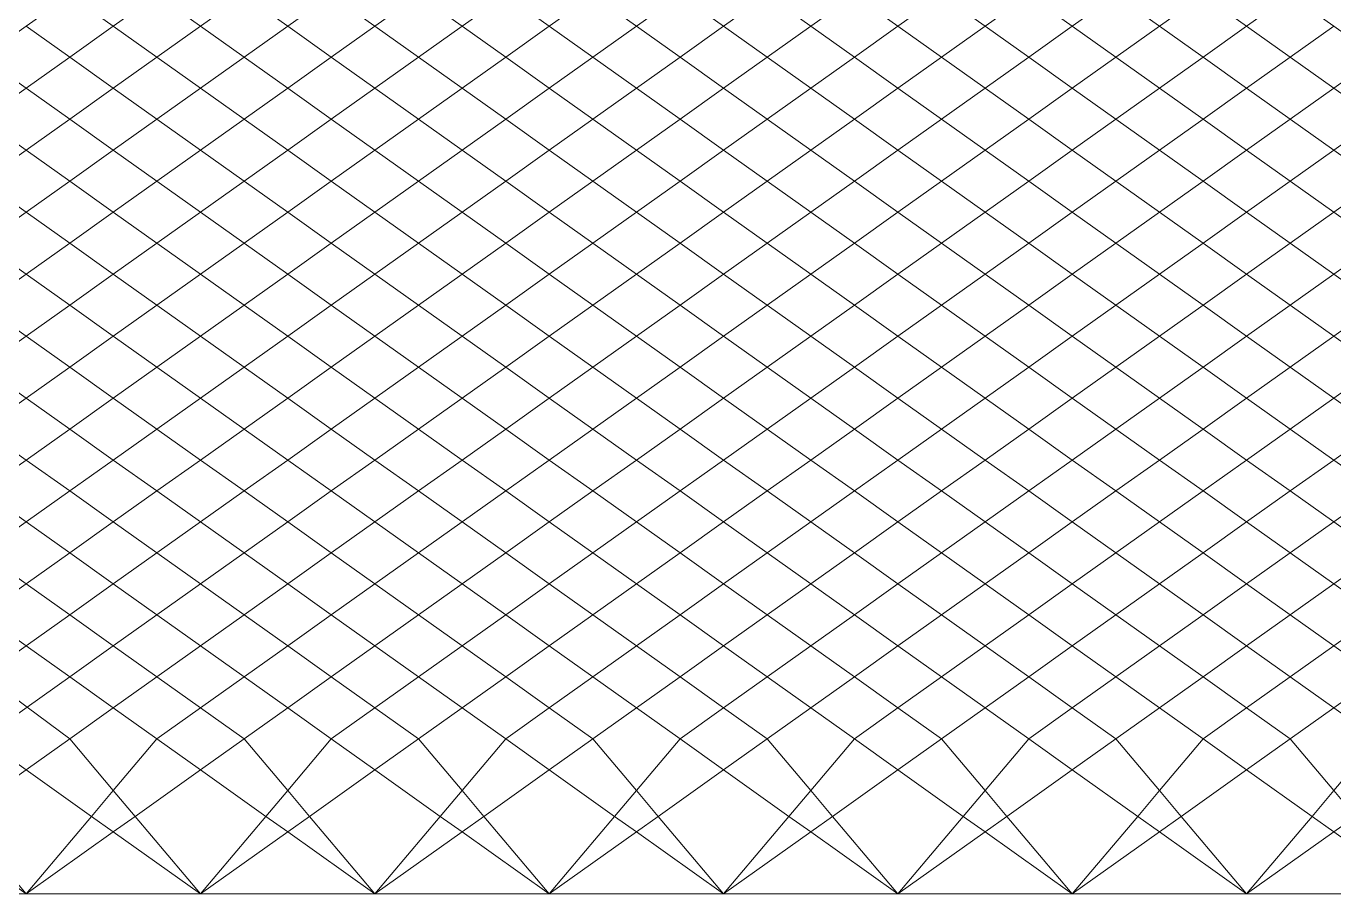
# Model space of a CAD drawing. Header units: millimetres. Extents: x 0 to 143, y 0 to 59.
# Drawn here: x 98.24 to 121.27, y 0 to 15.28 of the extents above; entities that cross this region are included whole.
import ezdxf

# ---------------------------------------------------------------- set-up
doc = ezdxf.new("R2010")
doc.units = ezdxf.units.MM
doc.layers.add('Основания', color=130, linetype='Continuous', lineweight=20)

msp = doc.modelspace()

# ---------------------------------------------------------------- linework, layer by layer
at = {"layer": 'Основания', "linetype": 'Continuous', "ltscale": 250}
for points in [[(99.008, 15.829), (98.24, 15.283), (99.008, 14.737), (99.775, 15.283)], [(100.543, 15.829), (99.775, 15.283), (100.543, 14.737), (101.31, 15.283)], [(102.078, 15.829), (101.31, 15.283), (102.078, 14.737), (102.845, 15.283)], [(103.613, 15.829), (102.845, 15.283), (103.613, 14.737), (104.38, 15.283)], [(105.148, 15.829), (104.38, 15.283), (105.148, 14.737), (105.915, 15.283)], [(106.683, 15.829), (105.915, 15.283), (106.683, 14.737), (107.45, 15.283)], [(108.218, 15.829), (107.45, 15.283), (108.218, 14.737), (108.985, 15.283)], [(109.753, 15.829), (108.985, 15.283), (109.753, 14.737), (110.52, 15.283)], [(111.288, 15.829), (110.52, 15.283), (111.288, 14.737), (112.055, 15.283)], [(112.823, 15.829), (112.055, 15.283), (112.823, 14.737), (113.59, 15.283)], [(114.358, 15.829), (113.59, 15.283), (114.358, 14.737), (115.125, 15.283)], [(115.893, 15.829), (115.125, 15.283), (115.893, 14.737), (116.66, 15.283)], [(117.428, 15.829), (116.66, 15.283), (117.428, 14.737), (118.195, 15.283)], [(118.963, 15.829), (118.195, 15.283), (118.963, 14.737), (119.73, 15.283)], [(120.498, 15.829), (119.73, 15.283), (120.498, 14.737), (121.265, 15.283)], [(98.24, 15.283), (97.473, 14.737), (98.24, 14.191), (99.008, 14.737)], [(99.775, 15.283), (99.008, 14.737), (99.775, 14.191), (100.543, 14.737)], [(101.31, 15.283), (100.543, 14.737), (101.31, 14.191), (102.078, 14.737)], [(102.845, 15.283), (102.078, 14.737), (102.845, 14.191), (103.613, 14.737)], [(104.38, 15.283), (103.613, 14.737), (104.38, 14.191), (105.148, 14.737)], [(105.915, 15.283), (105.148, 14.737), (105.915, 14.191), (106.683, 14.737)], [(107.45, 15.283), (106.683, 14.737), (107.45, 14.191), (108.218, 14.737)], [(108.985, 15.283), (108.218, 14.737), (108.985, 14.191), (109.753, 14.737)], [(110.52, 15.283), (109.753, 14.737), (110.52, 14.191), (111.288, 14.737)], [(112.055, 15.283), (111.288, 14.737), (112.055, 14.191), (112.823, 14.737)], [(113.59, 15.283), (112.823, 14.737), (113.59, 14.191), (114.358, 14.737)], [(115.125, 15.283), (114.358, 14.737), (115.125, 14.191), (115.893, 14.737)], [(116.66, 15.283), (115.893, 14.737), (116.66, 14.191), (117.428, 14.737)], [(118.195, 15.283), (117.428, 14.737), (118.195, 14.191), (118.963, 14.737)], [(119.73, 15.283), (118.963, 14.737), (119.73, 14.191), (120.498, 14.737)], [(121.265, 15.283), (120.498, 14.737), (121.265, 14.191), (122.033, 14.737)], [(99.008, 14.737), (98.24, 14.191), (99.008, 13.645), (99.775, 14.191)], [(100.543, 14.737), (99.775, 14.191), (100.543, 13.645), (101.31, 14.191)], [(102.078, 14.737), (101.31, 14.191), (102.078, 13.645), (102.845, 14.191)], [(103.613, 14.737), (102.845, 14.191), (103.613, 13.645), (104.38, 14.191)], [(105.148, 14.737), (104.38, 14.191), (105.148, 13.645), (105.915, 14.191)], [(106.683, 14.737), (105.915, 14.191), (106.683, 13.645), (107.45, 14.191)], [(108.218, 14.737), (107.45, 14.191), (108.218, 13.645), (108.985, 14.191)], [(109.753, 14.737), (108.985, 14.191), (109.753, 13.645), (110.52, 14.191)], [(111.288, 14.737), (110.52, 14.191), (111.288, 13.645), (112.055, 14.191)], [(112.823, 14.737), (112.055, 14.191), (112.823, 13.645), (113.59, 14.191)], [(114.358, 14.737), (113.59, 14.191), (114.358, 13.645), (115.125, 14.191)], [(115.893, 14.737), (115.125, 14.191), (115.893, 13.645), (116.66, 14.191)], [(117.428, 14.737), (116.66, 14.191), (117.428, 13.645), (118.195, 14.191)], [(118.963, 14.737), (118.195, 14.191), (118.963, 13.645), (119.73, 14.191)], [(120.498, 14.737), (119.73, 14.191), (120.498, 13.645), (121.265, 14.191)], [(98.24, 14.191), (97.473, 13.645), (98.24, 13.1), (99.008, 13.645)], [(99.775, 14.191), (99.008, 13.645), (99.775, 13.1), (100.543, 13.645)], [(101.31, 14.191), (100.543, 13.645), (101.31, 13.1), (102.078, 13.645)], [(102.845, 14.191), (102.078, 13.645), (102.845, 13.1), (103.613, 13.645)], [(104.38, 14.191), (103.613, 13.645), (104.38, 13.1), (105.148, 13.645)], [(105.915, 14.191), (105.148, 13.645), (105.915, 13.1), (106.683, 13.645)], [(107.45, 14.191), (106.683, 13.645), (107.45, 13.1), (108.218, 13.645)], [(108.985, 14.191), (108.218, 13.645), (108.985, 13.1), (109.753, 13.645)], [(110.52, 14.191), (109.753, 13.645), (110.52, 13.1), (111.288, 13.645)], [(112.055, 14.191), (111.288, 13.645), (112.055, 13.1), (112.823, 13.645)], [(113.59, 14.191), (112.823, 13.645), (113.59, 13.1), (114.358, 13.645)], [(115.125, 14.191), (114.358, 13.645), (115.125, 13.1), (115.893, 13.645)], [(116.66, 14.191), (115.893, 13.645), (116.66, 13.1), (117.428, 13.645)], [(118.195, 14.191), (117.428, 13.645), (118.195, 13.1), (118.963, 13.645)], [(119.73, 14.191), (118.963, 13.645), (119.73, 13.1), (120.498, 13.645)], [(121.265, 14.191), (120.498, 13.645), (121.265, 13.1), (122.033, 13.645)], [(99.008, 13.645), (98.24, 13.1), (99.008, 12.554), (99.775, 13.1)], [(100.543, 13.645), (99.775, 13.1), (100.543, 12.554), (101.31, 13.1)], [(102.078, 13.645), (101.31, 13.1), (102.078, 12.554), (102.845, 13.1)], [(103.613, 13.645), (102.845, 13.1), (103.613, 12.554), (104.38, 13.1)], [(105.148, 13.645), (104.38, 13.1), (105.148, 12.554), (105.915, 13.1)], [(106.683, 13.645), (105.915, 13.1), (106.683, 12.554), (107.45, 13.1)], [(108.218, 13.645), (107.45, 13.1), (108.218, 12.554), (108.985, 13.1)], [(109.753, 13.645), (108.985, 13.1), (109.753, 12.554), (110.52, 13.1)], [(111.288, 13.645), (110.52, 13.1), (111.288, 12.554), (112.055, 13.1)], [(112.823, 13.645), (112.055, 13.1), (112.823, 12.554), (113.59, 13.1)], [(114.358, 13.645), (113.59, 13.1), (114.358, 12.554), (115.125, 13.1)], [(115.893, 13.645), (115.125, 13.1), (115.893, 12.554), (116.66, 13.1)], [(117.428, 13.645), (116.66, 13.1), (117.428, 12.554), (118.195, 13.1)], [(118.963, 13.645), (118.195, 13.1), (118.963, 12.554), (119.73, 13.1)], [(120.498, 13.645), (119.73, 13.1), (120.498, 12.554), (121.265, 13.1)], [(98.24, 13.1), (97.473, 12.554), (98.24, 12.008), (99.008, 12.554)], [(99.775, 13.1), (99.008, 12.554), (99.775, 12.008), (100.543, 12.554)], [(101.31, 13.1), (100.543, 12.554), (101.31, 12.008), (102.078, 12.554)], [(102.845, 13.1), (102.078, 12.554), (102.845, 12.008), (103.613, 12.554)], [(104.38, 13.1), (103.613, 12.554), (104.38, 12.008), (105.148, 12.554)], [(105.915, 13.1), (105.148, 12.554), (105.915, 12.008), (106.683, 12.554)], [(107.45, 13.1), (106.683, 12.554), (107.45, 12.008), (108.218, 12.554)], [(108.985, 13.1), (108.218, 12.554), (108.985, 12.008), (109.753, 12.554)], [(110.52, 13.1), (109.753, 12.554), (110.52, 12.008), (111.288, 12.554)], [(112.055, 13.1), (111.288, 12.554), (112.055, 12.008), (112.823, 12.554)], [(113.59, 13.1), (112.823, 12.554), (113.59, 12.008), (114.358, 12.554)], [(115.125, 13.1), (114.358, 12.554), (115.125, 12.008), (115.893, 12.554)], [(116.66, 13.1), (115.893, 12.554), (116.66, 12.008), (117.428, 12.554)], [(118.195, 13.1), (117.428, 12.554), (118.195, 12.008), (118.963, 12.554)], [(119.73, 13.1), (118.963, 12.554), (119.73, 12.008), (120.498, 12.554)], [(121.265, 13.1), (120.498, 12.554), (121.265, 12.008), (122.033, 12.554)], [(99.008, 12.554), (98.24, 12.008), (99.008, 11.462), (99.775, 12.008)], [(100.543, 12.554), (99.775, 12.008), (100.543, 11.462), (101.31, 12.008)], [(102.078, 12.554), (101.31, 12.008), (102.078, 11.462), (102.845, 12.008)], [(103.613, 12.554), (102.845, 12.008), (103.613, 11.462), (104.38, 12.008)], [(105.148, 12.554), (104.38, 12.008), (105.148, 11.462), (105.915, 12.008)], [(106.683, 12.554), (105.915, 12.008), (106.683, 11.462), (107.45, 12.008)], [(108.218, 12.554), (107.45, 12.008), (108.218, 11.462), (108.985, 12.008)], [(109.753, 12.554), (108.985, 12.008), (109.753, 11.462), (110.52, 12.008)], [(111.288, 12.554), (110.52, 12.008), (111.288, 11.462), (112.055, 12.008)], [(112.823, 12.554), (112.055, 12.008), (112.823, 11.462), (113.59, 12.008)], [(114.358, 12.554), (113.59, 12.008), (114.358, 11.462), (115.125, 12.008)], [(115.893, 12.554), (115.125, 12.008), (115.893, 11.462), (116.66, 12.008)], [(117.428, 12.554), (116.66, 12.008), (117.428, 11.462), (118.195, 12.008)], [(118.963, 12.554), (118.195, 12.008), (118.963, 11.462), (119.73, 12.008)], [(120.498, 12.554), (119.73, 12.008), (120.498, 11.462), (121.265, 12.008)], [(98.24, 12.008), (97.473, 11.462), (98.24, 10.916), (99.008, 11.462)], [(99.775, 12.008), (99.008, 11.462), (99.775, 10.916), (100.543, 11.462)], [(101.31, 12.008), (100.543, 11.462), (101.31, 10.916), (102.078, 11.462)], [(102.845, 12.008), (102.078, 11.462), (102.845, 10.916), (103.613, 11.462)], [(104.38, 12.008), (103.613, 11.462), (104.38, 10.916), (105.148, 11.462)], [(105.915, 12.008), (105.148, 11.462), (105.915, 10.916), (106.683, 11.462)], [(107.45, 12.008), (106.683, 11.462), (107.45, 10.916), (108.218, 11.462)], [(108.985, 12.008), (108.218, 11.462), (108.985, 10.916), (109.753, 11.462)], [(110.52, 12.008), (109.753, 11.462), (110.52, 10.916), (111.288, 11.462)], [(112.055, 12.008), (111.288, 11.462), (112.055, 10.916), (112.823, 11.462)], [(113.59, 12.008), (112.823, 11.462), (113.59, 10.916), (114.358, 11.462)], [(115.125, 12.008), (114.358, 11.462), (115.125, 10.916), (115.893, 11.462)], [(116.66, 12.008), (115.893, 11.462), (116.66, 10.916), (117.428, 11.462)], [(118.195, 12.008), (117.428, 11.462), (118.195, 10.916), (118.963, 11.462)], [(119.73, 12.008), (118.963, 11.462), (119.73, 10.916), (120.498, 11.462)], [(121.265, 12.008), (120.498, 11.462), (121.265, 10.916), (122.033, 11.462)], [(99.008, 11.462), (98.24, 10.916), (99.008, 10.371), (99.775, 10.916)], [(100.543, 11.462), (99.775, 10.916), (100.543, 10.371), (101.31, 10.916)], [(102.078, 11.462), (101.31, 10.916), (102.078, 10.371), (102.845, 10.916)], [(103.613, 11.462), (102.845, 10.916), (103.613, 10.371), (104.38, 10.916)], [(105.148, 11.462), (104.38, 10.916), (105.148, 10.371), (105.915, 10.916)], [(106.683, 11.462), (105.915, 10.916), (106.683, 10.371), (107.45, 10.916)], [(108.218, 11.462), (107.45, 10.916), (108.218, 10.371), (108.985, 10.916)], [(109.753, 11.462), (108.985, 10.916), (109.753, 10.371), (110.52, 10.916)], [(111.288, 11.462), (110.52, 10.916), (111.288, 10.371), (112.055, 10.916)], [(112.823, 11.462), (112.055, 10.916), (112.823, 10.371), (113.59, 10.916)], [(114.358, 11.462), (113.59, 10.916), (114.358, 10.371), (115.125, 10.916)], [(115.893, 11.462), (115.125, 10.916), (115.893, 10.371), (116.66, 10.916)], [(117.428, 11.462), (116.66, 10.916), (117.428, 10.371), (118.195, 10.916)], [(118.963, 11.462), (118.195, 10.916), (118.963, 10.371), (119.73, 10.916)], [(120.498, 11.462), (119.73, 10.916), (120.498, 10.371), (121.265, 10.916)], [(98.24, 10.916), (97.473, 10.371), (98.24, 9.825), (99.008, 10.371)], [(99.775, 10.916), (99.008, 10.371), (99.775, 9.825), (100.543, 10.371)], [(101.31, 10.916), (100.543, 10.371), (101.31, 9.825), (102.078, 10.371)], [(102.845, 10.916), (102.078, 10.371), (102.845, 9.825), (103.613, 10.371)], [(104.38, 10.916), (103.613, 10.371), (104.38, 9.825), (105.148, 10.371)], [(105.915, 10.916), (105.148, 10.371), (105.915, 9.825), (106.683, 10.371)], [(107.45, 10.916), (106.683, 10.371), (107.45, 9.825), (108.218, 10.371)], [(108.985, 10.916), (108.218, 10.371), (108.985, 9.825), (109.753, 10.371)], [(110.52, 10.916), (109.753, 10.371), (110.52, 9.825), (111.288, 10.371)], [(112.055, 10.916), (111.288, 10.371), (112.055, 9.825), (112.823, 10.371)], [(113.59, 10.916), (112.823, 10.371), (113.59, 9.825), (114.358, 10.371)], [(115.125, 10.916), (114.358, 10.371), (115.125, 9.825), (115.893, 10.371)], [(116.66, 10.916), (115.893, 10.371), (116.66, 9.825), (117.428, 10.371)], [(118.195, 10.916), (117.428, 10.371), (118.195, 9.825), (118.963, 10.371)], [(119.73, 10.916), (118.963, 10.371), (119.73, 9.825), (120.498, 10.371)], [(121.265, 10.916), (120.498, 10.371), (121.265, 9.825), (122.033, 10.371)], [(99.008, 10.371), (98.24, 9.825), (99.008, 9.279), (99.775, 9.825)], [(100.543, 10.371), (99.775, 9.825), (100.543, 9.279), (101.31, 9.825)], [(102.078, 10.371), (101.31, 9.825), (102.078, 9.279), (102.845, 9.825)], [(103.613, 10.371), (102.845, 9.825), (103.613, 9.279), (104.38, 9.825)], [(105.148, 10.371), (104.38, 9.825), (105.148, 9.279), (105.915, 9.825)], [(106.683, 10.371), (105.915, 9.825), (106.683, 9.279), (107.45, 9.825)], [(108.218, 10.371), (107.45, 9.825), (108.218, 9.279), (108.985, 9.825)], [(109.753, 10.371), (108.985, 9.825), (109.753, 9.279), (110.52, 9.825)], [(111.288, 10.371), (110.52, 9.825), (111.288, 9.279), (112.055, 9.825)], [(112.823, 10.371), (112.055, 9.825), (112.823, 9.279), (113.59, 9.825)], [(114.358, 10.371), (113.59, 9.825), (114.358, 9.279), (115.125, 9.825)], [(115.893, 10.371), (115.125, 9.825), (115.893, 9.279), (116.66, 9.825)], [(117.428, 10.371), (116.66, 9.825), (117.428, 9.279), (118.195, 9.825)], [(118.963, 10.371), (118.195, 9.825), (118.963, 9.279), (119.73, 9.825)], [(120.498, 10.371), (119.73, 9.825), (120.498, 9.279), (121.265, 9.825)], [(98.24, 9.825), (97.473, 9.279), (98.24, 8.733), (99.008, 9.279)], [(99.775, 9.825), (99.008, 9.279), (99.775, 8.733), (100.543, 9.279)], [(101.31, 9.825), (100.543, 9.279), (101.31, 8.733), (102.078, 9.279)], [(102.845, 9.825), (102.078, 9.279), (102.845, 8.733), (103.613, 9.279)], [(104.38, 9.825), (103.613, 9.279), (104.38, 8.733), (105.148, 9.279)], [(105.915, 9.825), (105.148, 9.279), (105.915, 8.733), (106.683, 9.279)], [(107.45, 9.825), (106.683, 9.279), (107.45, 8.733), (108.218, 9.279)], [(108.985, 9.825), (108.218, 9.279), (108.985, 8.733), (109.753, 9.279)], [(110.52, 9.825), (109.753, 9.279), (110.52, 8.733), (111.288, 9.279)], [(112.055, 9.825), (111.288, 9.279), (112.055, 8.733), (112.823, 9.279)], [(113.59, 9.825), (112.823, 9.279), (113.59, 8.733), (114.358, 9.279)], [(115.125, 9.825), (114.358, 9.279), (115.125, 8.733), (115.893, 9.279)], [(116.66, 9.825), (115.893, 9.279), (116.66, 8.733), (117.428, 9.279)], [(118.195, 9.825), (117.428, 9.279), (118.195, 8.733), (118.963, 9.279)], [(119.73, 9.825), (118.963, 9.279), (119.73, 8.733), (120.498, 9.279)], [(121.265, 9.825), (120.498, 9.279), (121.265, 8.733), (122.033, 9.279)], [(99.008, 9.279), (98.24, 8.733), (99.008, 8.187), (99.775, 8.733)], [(100.543, 9.279), (99.775, 8.733), (100.543, 8.187), (101.31, 8.733)], [(102.078, 9.279), (101.31, 8.733), (102.078, 8.187), (102.845, 8.733)], [(103.613, 9.279), (102.845, 8.733), (103.613, 8.187), (104.38, 8.733)], [(105.148, 9.279), (104.38, 8.733), (105.148, 8.187), (105.915, 8.733)], [(106.683, 9.279), (105.915, 8.733), (106.683, 8.187), (107.45, 8.733)], [(108.218, 9.279), (107.45, 8.733), (108.218, 8.187), (108.985, 8.733)], [(109.753, 9.279), (108.985, 8.733), (109.753, 8.187), (110.52, 8.733)], [(111.288, 9.279), (110.52, 8.733), (111.288, 8.187), (112.055, 8.733)], [(112.823, 9.279), (112.055, 8.733), (112.823, 8.187), (113.59, 8.733)], [(114.358, 9.279), (113.59, 8.733), (114.358, 8.187), (115.125, 8.733)], [(115.893, 9.279), (115.125, 8.733), (115.893, 8.187), (116.66, 8.733)], [(117.428, 9.279), (116.66, 8.733), (117.428, 8.187), (118.195, 8.733)], [(118.963, 9.279), (118.195, 8.733), (118.963, 8.187), (119.73, 8.733)], [(120.498, 9.279), (119.73, 8.733), (120.498, 8.187), (121.265, 8.733)], [(98.24, 8.733), (97.473, 8.187), (98.24, 7.641), (99.008, 8.187)], [(99.775, 8.733), (99.008, 8.187), (99.775, 7.641), (100.543, 8.187)], [(101.31, 8.733), (100.543, 8.187), (101.31, 7.641), (102.078, 8.187)], [(102.845, 8.733), (102.078, 8.187), (102.845, 7.641), (103.613, 8.187)], [(104.38, 8.733), (103.613, 8.187), (104.38, 7.641), (105.148, 8.187)], [(105.915, 8.733), (105.148, 8.187), (105.915, 7.641), (106.683, 8.187)], [(107.45, 8.733), (106.683, 8.187), (107.45, 7.641), (108.218, 8.187)], [(108.985, 8.733), (108.218, 8.187), (108.985, 7.641), (109.753, 8.187)], [(110.52, 8.733), (109.753, 8.187), (110.52, 7.641), (111.288, 8.187)], [(112.055, 8.733), (111.288, 8.187), (112.055, 7.641), (112.823, 8.187)], [(113.59, 8.733), (112.823, 8.187), (113.59, 7.641), (114.358, 8.187)], [(115.125, 8.733), (114.358, 8.187), (115.125, 7.641), (115.893, 8.187)], [(116.66, 8.733), (115.893, 8.187), (116.66, 7.641), (117.428, 8.187)], [(118.195, 8.733), (117.428, 8.187), (118.195, 7.641), (118.963, 8.187)], [(119.73, 8.733), (118.963, 8.187), (119.73, 7.641), (120.498, 8.187)], [(121.265, 8.733), (120.498, 8.187), (121.265, 7.641), (122.033, 8.187)], [(99.008, 8.187), (98.24, 7.641), (99.008, 7.096), (99.775, 7.641)], [(100.543, 8.187), (99.775, 7.641), (100.543, 7.096), (101.31, 7.641)], [(102.078, 8.187), (101.31, 7.641), (102.078, 7.096), (102.845, 7.641)], [(103.613, 8.187), (102.845, 7.641), (103.613, 7.096), (104.38, 7.641)], [(105.148, 8.187), (104.38, 7.641), (105.148, 7.096), (105.915, 7.641)], [(106.683, 8.187), (105.915, 7.641), (106.683, 7.096), (107.45, 7.641)], [(108.218, 8.187), (107.45, 7.641), (108.218, 7.096), (108.985, 7.641)], [(109.753, 8.187), (108.985, 7.641), (109.753, 7.096), (110.52, 7.641)], [(111.288, 8.187), (110.52, 7.641), (111.288, 7.096), (112.055, 7.641)], [(112.823, 8.187), (112.055, 7.641), (112.823, 7.096), (113.59, 7.641)], [(114.358, 8.187), (113.59, 7.641), (114.358, 7.096), (115.125, 7.641)], [(115.893, 8.187), (115.125, 7.641), (115.893, 7.096), (116.66, 7.641)], [(117.428, 8.187), (116.66, 7.641), (117.428, 7.096), (118.195, 7.641)], [(118.963, 8.187), (118.195, 7.641), (118.963, 7.096), (119.73, 7.641)], [(120.498, 8.187), (119.73, 7.641), (120.498, 7.096), (121.265, 7.641)], [(98.24, 7.641), (97.473, 7.096), (98.24, 6.55), (99.008, 7.096)], [(99.775, 7.641), (99.008, 7.096), (99.775, 6.55), (100.543, 7.096)], [(101.31, 7.641), (100.543, 7.096), (101.31, 6.55), (102.078, 7.096)], [(102.845, 7.641), (102.078, 7.096), (102.845, 6.55), (103.613, 7.096)], [(104.38, 7.641), (103.613, 7.096), (104.38, 6.55), (105.148, 7.096)], [(105.915, 7.641), (105.148, 7.096), (105.915, 6.55), (106.683, 7.096)], [(107.45, 7.641), (106.683, 7.096), (107.45, 6.55), (108.218, 7.096)], [(108.985, 7.641), (108.218, 7.096), (108.985, 6.55), (109.753, 7.096)], [(110.52, 7.641), (109.753, 7.096), (110.52, 6.55), (111.288, 7.096)], [(112.055, 7.641), (111.288, 7.096), (112.055, 6.55), (112.823, 7.096)], [(113.59, 7.641), (112.823, 7.096), (113.59, 6.55), (114.358, 7.096)], [(115.125, 7.641), (114.358, 7.096), (115.125, 6.55), (115.893, 7.096)], [(116.66, 7.641), (115.893, 7.096), (116.66, 6.55), (117.428, 7.096)], [(118.195, 7.641), (117.428, 7.096), (118.195, 6.55), (118.963, 7.096)], [(119.73, 7.641), (118.963, 7.096), (119.73, 6.55), (120.498, 7.096)], [(121.265, 7.641), (120.498, 7.096), (121.265, 6.55), (122.033, 7.096)], [(99.008, 7.096), (98.24, 6.55), (99.008, 6.004), (99.775, 6.55)], [(100.543, 7.096), (99.775, 6.55), (100.543, 6.004), (101.31, 6.55)], [(102.078, 7.096), (101.31, 6.55), (102.078, 6.004), (102.845, 6.55)], [(103.613, 7.096), (102.845, 6.55), (103.613, 6.004), (104.38, 6.55)], [(105.148, 7.096), (104.38, 6.55), (105.148, 6.004), (105.915, 6.55)], [(106.683, 7.096), (105.915, 6.55), (106.683, 6.004), (107.45, 6.55)], [(108.218, 7.096), (107.45, 6.55), (108.218, 6.004), (108.985, 6.55)], [(109.753, 7.096), (108.985, 6.55), (109.753, 6.004), (110.52, 6.55)], [(111.288, 7.096), (110.52, 6.55), (111.288, 6.004), (112.055, 6.55)], [(112.823, 7.096), (112.055, 6.55), (112.823, 6.004), (113.59, 6.55)], [(114.358, 7.096), (113.59, 6.55), (114.358, 6.004), (115.125, 6.55)], [(115.893, 7.096), (115.125, 6.55), (115.893, 6.004), (116.66, 6.55)], [(117.428, 7.096), (116.66, 6.55), (117.428, 6.004), (118.195, 6.55)], [(118.963, 7.096), (118.195, 6.55), (118.963, 6.004), (119.73, 6.55)], [(120.498, 7.096), (119.73, 6.55), (120.498, 6.004), (121.265, 6.55)], [(98.24, 6.55), (97.473, 6.004), (98.24, 5.458), (99.008, 6.004)], [(99.775, 6.55), (99.008, 6.004), (99.775, 5.458), (100.543, 6.004)], [(101.31, 6.55), (100.543, 6.004), (101.31, 5.458), (102.078, 6.004)], [(102.845, 6.55), (102.078, 6.004), (102.845, 5.458), (103.613, 6.004)], [(104.38, 6.55), (103.613, 6.004), (104.38, 5.458), (105.148, 6.004)], [(105.915, 6.55), (105.148, 6.004), (105.915, 5.458), (106.683, 6.004)], [(107.45, 6.55), (106.683, 6.004), (107.45, 5.458), (108.218, 6.004)], [(108.985, 6.55), (108.218, 6.004), (108.985, 5.458), (109.753, 6.004)], [(110.52, 6.55), (109.753, 6.004), (110.52, 5.458), (111.288, 6.004)], [(112.055, 6.55), (111.288, 6.004), (112.055, 5.458), (112.823, 6.004)], [(113.59, 6.55), (112.823, 6.004), (113.59, 5.458), (114.358, 6.004)], [(115.125, 6.55), (114.358, 6.004), (115.125, 5.458), (115.893, 6.004)], [(116.66, 6.55), (115.893, 6.004), (116.66, 5.458), (117.428, 6.004)], [(118.195, 6.55), (117.428, 6.004), (118.195, 5.458), (118.963, 6.004)], [(119.73, 6.55), (118.963, 6.004), (119.73, 5.458), (120.498, 6.004)], [(121.265, 6.55), (120.498, 6.004), (121.265, 5.458), (122.033, 6.004)], [(97.473, 6.004), (96.705, 5.458), (97.473, 4.912), (98.24, 5.458)], [(99.008, 6.004), (98.24, 5.458), (99.008, 4.912), (99.775, 5.458)], [(100.543, 6.004), (99.775, 5.458), (100.543, 4.912), (101.31, 5.458)], [(102.078, 6.004), (101.31, 5.458), (102.078, 4.912), (102.845, 5.458)], [(103.613, 6.004), (102.845, 5.458), (103.613, 4.912), (104.38, 5.458)], [(105.148, 6.004), (104.38, 5.458), (105.148, 4.912), (105.915, 5.458)], [(106.683, 6.004), (105.915, 5.458), (106.683, 4.912), (107.45, 5.458)], [(108.218, 6.004), (107.45, 5.458), (108.218, 4.912), (108.985, 5.458)], [(109.753, 6.004), (108.985, 5.458), (109.753, 4.912), (110.52, 5.458)], [(111.288, 6.004), (110.52, 5.458), (111.288, 4.912), (112.055, 5.458)], [(112.823, 6.004), (112.055, 5.458), (112.823, 4.912), (113.59, 5.458)], [(114.358, 6.004), (113.59, 5.458), (114.358, 4.912), (115.125, 5.458)], [(115.893, 6.004), (115.125, 5.458), (115.893, 4.912), (116.66, 5.458)], [(117.428, 6.004), (116.66, 5.458), (117.428, 4.912), (118.195, 5.458)], [(118.963, 6.004), (118.195, 5.458), (118.963, 4.912), (119.73, 5.458)], [(120.498, 6.004), (119.73, 5.458), (120.498, 4.912), (121.265, 5.458)], [(98.24, 5.458), (97.473, 4.912), (98.24, 4.367), (99.008, 4.912)], [(99.775, 5.458), (99.008, 4.912), (99.775, 4.367), (100.543, 4.912)], [(101.31, 5.458), (100.543, 4.912), (101.31, 4.367), (102.078, 4.912)], [(102.845, 5.458), (102.078, 4.912), (102.845, 4.367), (103.613, 4.912)], [(104.38, 5.458), (103.613, 4.912), (104.38, 4.367), (105.148, 4.912)], [(105.915, 5.458), (105.148, 4.912), (105.915, 4.367), (106.683, 4.912)], [(107.45, 5.458), (106.683, 4.912), (107.45, 4.367), (108.218, 4.912)], [(108.985, 5.458), (108.218, 4.912), (108.985, 4.367), (109.753, 4.912)], [(110.52, 5.458), (109.753, 4.912), (110.52, 4.367), (111.288, 4.912)], [(112.055, 5.458), (111.288, 4.912), (112.055, 4.367), (112.823, 4.912)], [(113.59, 5.458), (112.823, 4.912), (113.59, 4.367), (114.358, 4.912)], [(115.125, 5.458), (114.358, 4.912), (115.125, 4.367), (115.893, 4.912)], [(116.66, 5.458), (115.893, 4.912), (116.66, 4.367), (117.428, 4.912)], [(118.195, 5.458), (117.428, 4.912), (118.195, 4.367), (118.963, 4.912)], [(119.73, 5.458), (118.963, 4.912), (119.73, 4.367), (120.498, 4.912)], [(121.265, 5.458), (120.498, 4.912), (121.265, 4.367), (122.033, 4.912)], [(99.008, 4.912), (98.24, 4.367), (99.008, 3.821), (99.775, 4.367)], [(100.543, 4.912), (99.775, 4.367), (100.543, 3.821), (101.31, 4.367)], [(102.078, 4.912), (101.31, 4.367), (102.078, 3.821), (102.845, 4.367)], [(103.613, 4.912), (102.845, 4.367), (103.613, 3.821), (104.38, 4.367)], [(105.148, 4.912), (104.38, 4.367), (105.148, 3.821), (105.915, 4.367)], [(106.683, 4.912), (105.915, 4.367), (106.683, 3.821), (107.45, 4.367)], [(108.218, 4.912), (107.45, 4.367), (108.218, 3.821), (108.985, 4.367)], [(109.753, 4.912), (108.985, 4.367), (109.753, 3.821), (110.52, 4.367)], [(111.288, 4.912), (110.52, 4.367), (111.288, 3.821), (112.055, 4.367)], [(112.823, 4.912), (112.055, 4.367), (112.823, 3.821), (113.59, 4.367)], [(114.358, 4.912), (113.59, 4.367), (114.358, 3.821), (115.125, 4.367)], [(115.893, 4.912), (115.125, 4.367), (115.893, 3.821), (116.66, 4.367)], [(117.428, 4.912), (116.66, 4.367), (117.428, 3.821), (118.195, 4.367)], [(118.963, 4.912), (118.195, 4.367), (118.963, 3.821), (119.73, 4.367)], [(120.498, 4.912), (119.73, 4.367), (120.498, 3.821), (121.265, 4.367)], [(99.008, 3.821), (98.24, 4.367), (97.506, 3.844), (98.257, 3.287)], [(99.775, 4.367), (99.008, 3.821), (99.775, 3.275), (100.543, 3.821)], [(101.31, 4.367), (100.543, 3.821), (101.31, 3.275), (102.078, 3.821)], [(102.845, 4.367), (102.078, 3.821), (102.845, 3.275), (103.613, 3.821)], [(104.38, 4.367), (103.613, 3.821), (104.38, 3.275), (105.148, 3.821)], [(105.915, 4.367), (105.148, 3.821), (105.915, 3.275), (106.683, 3.821)], [(107.45, 4.367), (106.683, 3.821), (107.45, 3.275), (108.218, 3.821)], [(108.985, 4.367), (108.218, 3.821), (108.985, 3.275), (109.753, 3.821)], [(110.52, 4.367), (109.753, 3.821), (110.52, 3.275), (111.288, 3.821)], [(112.055, 4.367), (111.288, 3.821), (112.055, 3.275), (112.823, 3.821)], [(113.59, 4.367), (112.823, 3.821), (113.59, 3.275), (114.358, 3.821)], [(115.125, 4.367), (114.358, 3.821), (115.125, 3.275), (115.893, 3.821)], [(116.66, 4.367), (115.893, 3.821), (116.66, 3.275), (117.428, 3.821)], [(118.195, 4.367), (117.428, 3.821), (118.195, 3.275), (118.963, 3.821)], [(119.73, 4.367), (118.963, 3.821), (119.73, 3.275), (120.498, 3.821)], [(121.265, 4.367), (120.498, 3.821), (121.265, 3.275), (122.033, 3.821)], [(98.257, 3.287), (97.506, 3.844), (96.705, 3.275), (97.473, 2.729), (97.473, 2.729), (97.473, 2.729)], [(100.543, 3.821), (99.775, 3.275), (100.543, 2.729), (101.31, 3.275)], [(102.078, 3.821), (101.31, 3.275), (102.078, 2.729), (102.845, 3.275)], [(103.613, 3.821), (102.845, 3.275), (103.613, 2.729), (104.38, 3.275)], [(105.148, 3.821), (104.38, 3.275), (105.148, 2.729), (105.915, 3.275)], [(106.683, 3.821), (105.915, 3.275), (106.683, 2.729), (107.45, 3.275)], [(108.218, 3.821), (107.45, 3.275), (108.218, 2.729), (108.985, 3.275)], [(109.753, 3.821), (108.985, 3.275), (109.753, 2.729), (110.52, 3.275)], [(111.288, 3.821), (110.52, 3.275), (111.288, 2.729), (112.055, 3.275)], [(112.823, 3.821), (112.055, 3.275), (112.823, 2.729), (113.59, 3.275)], [(114.358, 3.821), (113.59, 3.275), (114.358, 2.729), (115.125, 3.275)], [(115.893, 3.821), (115.125, 3.275), (115.893, 2.729), (116.66, 3.275)], [(117.428, 3.821), (116.66, 3.275), (117.428, 2.729), (118.195, 3.275)], [(118.963, 3.821), (118.195, 3.275), (118.963, 2.729), (119.73, 3.275)], [(120.498, 3.821), (119.73, 3.275), (120.498, 2.729), (121.265, 3.275)], [(100.543, 2.729), (99.775, 1.819), (99.008, 2.729), (99.775, 3.275)], [(101.31, 2.183), (100.543, 2.729), (101.31, 3.275), (102.078, 2.729)], [(103.613, 2.729), (102.845, 1.819), (102.078, 2.729), (102.845, 3.275)], [(104.38, 2.183), (103.613, 2.729), (104.38, 3.275), (105.148, 2.729)], [(106.683, 2.729), (105.915, 1.819), (105.148, 2.729), (105.915, 3.275)], [(107.45, 2.183), (106.683, 2.729), (107.45, 3.275), (108.218, 2.729)], [(109.753, 2.729), (108.985, 1.819), (108.218, 2.729), (108.985, 3.275)], [(110.52, 2.183), (109.753, 2.729), (110.52, 3.275), (111.288, 2.729)], [(112.823, 2.729), (112.055, 1.819), (111.288, 2.729), (112.055, 3.275)], [(113.59, 2.183), (112.823, 2.729), (113.59, 3.275), (114.358, 2.729)], [(115.893, 2.729), (115.125, 1.819), (114.358, 2.729), (115.125, 3.275)], [(116.66, 2.183), (115.893, 2.729), (116.66, 3.275), (117.428, 2.729)], [(118.963, 2.729), (118.195, 1.819), (117.428, 2.729), (118.195, 3.275)], [(119.73, 2.183), (118.963, 2.729), (119.73, 3.275), (120.498, 2.729)], [(122.033, 2.729), (121.265, 1.819), (120.498, 2.729), (121.265, 3.275)], [(98.24, 2.183), (97.089, 1.365), (96.705, 1.819), (97.473, 2.729), (97.473, 2.729)], [(99.775, 1.819), (99.391, 1.365), (98.24, 2.183), (99.008, 2.729)], [(100.159, 1.365), (99.775, 1.819), (100.543, 2.729), (101.31, 2.183)], [(102.845, 1.819), (102.461, 1.365), (101.31, 2.183), (102.078, 2.729)], [(104.38, 2.183), (103.229, 1.365), (102.845, 1.819), (103.613, 2.729), (103.613, 2.729)], [(105.915, 1.819), (105.531, 1.365), (104.38, 2.183), (105.148, 2.729)], [(106.299, 1.365), (105.915, 1.819), (106.683, 2.729), (107.45, 2.183)], [(108.985, 1.819), (108.601, 1.365), (107.45, 2.183), (108.218, 2.729)], [(110.52, 2.183), (109.369, 1.365), (108.985, 1.819), (109.753, 2.729), (109.753, 2.729)], [(112.055, 1.819), (111.671, 1.365), (110.52, 2.183), (111.288, 2.729)], [(113.59, 2.183), (112.439, 1.365), (112.055, 1.819), (112.823, 2.729), (112.823, 2.729)], [(115.125, 1.819), (114.741, 1.365), (113.59, 2.183), (114.358, 2.729)], [(115.509, 1.365), (115.125, 1.819), (115.893, 2.729), (116.66, 2.183)], [(118.195, 1.819), (117.811, 1.365), (116.66, 2.183), (117.428, 2.729)], [(119.73, 2.183), (118.579, 1.365), (118.195, 1.819), (118.963, 2.729), (118.963, 2.729)], [(121.265, 1.819), (120.881, 1.365), (119.73, 2.183), (120.498, 2.729)], [(98.24, 0), (97.089, 1.365), (98.24, 2.183), (99.391, 1.365)], [(101.31, 0), (100.159, 1.365), (101.31, 2.183), (102.461, 1.365)], [(104.38, 0), (103.229, 1.365), (104.38, 2.183), (105.531, 1.365)], [(107.45, 0), (106.299, 1.365), (107.45, 2.183), (108.601, 1.365)], [(110.52, 0), (109.369, 1.365), (110.52, 2.183), (111.671, 1.365)], [(113.59, 0), (112.439, 1.365), (113.59, 2.183), (114.741, 1.365)], [(116.66, 0), (115.509, 1.365), (116.66, 2.183), (117.811, 1.365)], [(119.73, 0), (118.579, 1.365), (119.73, 2.183), (120.881, 1.365)], [(100.159, 1.365), (99.775, 1.092), (99.391, 1.365), (99.775, 1.819)], [(103.229, 1.365), (102.845, 1.092), (102.461, 1.365), (102.845, 1.819)], [(106.299, 1.365), (105.915, 1.092), (105.531, 1.365), (105.915, 1.819)], [(109.369, 1.365), (108.985, 1.092), (108.601, 1.365), (108.985, 1.819)], [(112.439, 1.365), (112.055, 1.092), (111.671, 1.365), (112.055, 1.819)], [(115.509, 1.365), (115.125, 1.092), (114.741, 1.365), (115.125, 1.819)], [(118.579, 1.365), (118.195, 1.092), (117.811, 1.365), (118.195, 1.819)], [(121.649, 1.365), (121.265, 1.092), (120.881, 1.365), (121.265, 1.819)], [(98.24, 0), (96.705, 1.092), (97.089, 1.365)], [(98.24, 0), (99.391, 1.365), (99.775, 1.092)], [(101.31, 0), (99.775, 1.092), (100.159, 1.365)], [(101.31, 0), (102.461, 1.365), (102.845, 1.092)], [(104.38, 0), (102.845, 1.092), (103.229, 1.365)], [(104.38, 0), (105.531, 1.365), (105.915, 1.092)], [(107.45, 0), (105.915, 1.092), (106.299, 1.365)], [(107.45, 0), (108.601, 1.365), (108.985, 1.092)], [(110.52, 0), (108.985, 1.092), (109.369, 1.365)], [(110.52, 0), (111.671, 1.365), (112.055, 1.092)], [(113.59, 0), (112.055, 1.092), (112.439, 1.365)], [(113.59, 0), (114.741, 1.365), (115.125, 1.092)], [(116.66, 0), (115.125, 1.092), (115.509, 1.365)], [(116.66, 0), (117.811, 1.365), (118.195, 1.092)], [(119.73, 0), (118.195, 1.092), (118.579, 1.365)], [(119.73, 0), (120.881, 1.365), (121.265, 1.092)], [(98.24, 0), (95.17, 0), (95.17, 0), (96.705, 1.092)], [(101.31, 0), (101.31, 0), (98.24, 0), (99.775, 1.092)], [(104.38, 0), (101.31, 0), (101.31, 0), (102.845, 1.092)], [(107.45, 0), (107.45, 0), (104.38, 0), (105.915, 1.092)], [(110.52, 0), (107.45, 0), (107.45, 0), (108.985, 1.092)], [(113.59, 0), (110.52, 0), (110.52, 0), (112.055, 1.092)], [(116.66, 0), (116.66, 0), (113.59, 0), (115.125, 1.092)], [(119.73, 0), (116.66, 0), (116.66, 0), (118.195, 1.092)], [(122.8, 0), (122.8, 0), (119.73, 0), (121.265, 1.092)]]:
    msp.add_lwpolyline(points, close=True, dxfattribs=at)
for points in [[(99.008, 2.729), (99.775, 3.275), (99.008, 3.821), (98.257, 3.287), (99.008, 2.729)], [(99.008, 2.729), (98.257, 3.287), (97.473, 2.729), (98.24, 2.183), (99.008, 2.729)]]:
    msp.add_lwpolyline(points, dxfattribs=at)

doc.saveas('drawing.dxf')
